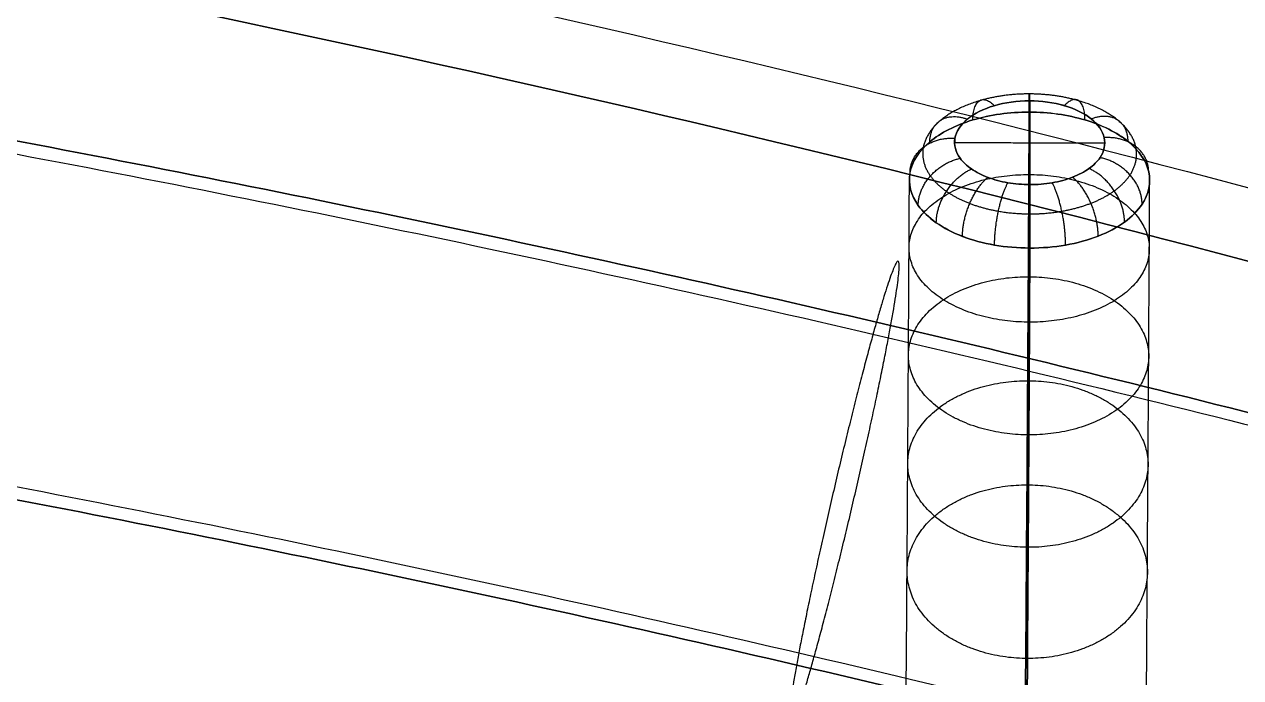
# Model space of a CAD drawing. Header units: millimetres. Extents: x -153 to 394, y -76 to 487.
# Drawn here: x 182.87 to 203.13, y 460.52 to 471.39 of the extents above; entities that cross this region are included whole.
import ezdxf

# ---------------------------------------------------------------- set-up
doc = ezdxf.new("R2010")
doc.units = ezdxf.units.MM
doc.layers.add('Livello 01', color=7, linetype='Continuous', true_color=0x000000)

msp = doc.modelspace()

# ---------------------------------------------------------------- linework, layer by layer
at = {"layer": 'Livello 01'}
for points, knots in [([(-1.013, 463.529, 777.015), (8.63, 467.283, 777.948), (28.249, 473.92, 779.46), (58.485, 481.166, 780.844), (89.216, 485.585, 781.525), (120.223, 487.089, 781.694), (151.23, 485.585, 781.525), (181.961, 481.166, 780.844), (212.196, 473.921, 779.46), (231.816, 467.283, 777.948), (241.459, 463.529, 777.015)], [0, 0, 0, 0, 30.905522, 61.678103, 92.359919, 122.993317, 153.626714, 184.30853, 215.081111, 245.986634, 245.986634, 245.986634, 245.986634]), ([(241.459, 463.529, 777.015), (231.816, 467.283, 777.948), (212.196, 473.921, 779.46), (181.961, 481.166, 780.844), (151.23, 485.585, 781.525), (120.223, 487.089, 781.694), (89.216, 485.585, 781.525), (58.485, 481.166, 780.844), (28.249, 473.92, 779.46), (8.63, 467.283, 777.948), (-1.013, 463.529, 777.015)], [-245.986634, -245.986634, -245.986634, -245.986634, -215.081111, -184.30853, -153.626714, -122.993317, -92.359919, -61.678103, -30.905522, 0, 0, 0, 0]), ([(-1.187, 462.248, 783.967), (8.498, 466.018, 784.904), (28.189, 472.68, 786.421), (58.491, 479.94, 787.808), (89.247, 484.362, 788.49), (120.222, 485.864, 788.658), (151.199, 484.362, 788.49), (181.955, 479.94, 787.808), (212.257, 472.68, 786.421), (231.948, 466.019, 784.904), (241.633, 462.248, 783.967)], [0, 0, 0, 0, 30.905522, 61.678103, 92.359919, 122.993317, 153.626714, 184.30853, 215.081111, 245.986634, 245.986634, 245.986634, 245.986634]), ([(1.614, 457.061, 775.89), (11.051, 460.735, 776.803), (30.251, 467.231, 778.282), (59.837, 474.32, 779.637), (89.901, 478.644, 780.303), (120.224, 480.114, 780.468), (150.545, 478.644, 780.303), (180.61, 474.32, 779.637), (210.195, 467.231, 778.282), (229.395, 460.735, 776.803), (238.832, 457.061, 775.89)], [0, 0, 0, 0, 30.905522, 61.678103, 92.359919, 122.993317, 153.626714, 184.30853, 215.081111, 245.986634, 245.986634, 245.986634, 245.986634]), ([(239.007, 455.781, 782.842), (229.527, 459.471, 783.759), (210.255, 465.99, 785.243), (180.604, 473.094, 786.601), (150.514, 477.42, 787.267), (120.223, 478.888, 787.432), (89.932, 477.42, 787.267), (59.842, 473.095, 786.601), (30.191, 465.99, 785.243), (10.919, 459.471, 783.759), (1.44, 455.781, 782.842)], [-245.986634, -245.986634, -245.986634, -245.986634, -215.081111, -184.30853, -153.626714, -122.993317, -92.359919, -61.678103, -30.905522, 0, 0, 0, 0]), ([(1.44, 455.781, 782.842), (10.919, 459.471, 783.759), (30.191, 465.99, 785.243), (59.842, 473.095, 786.601), (89.932, 477.42, 787.267), (120.223, 478.888, 787.432), (150.514, 477.42, 787.267), (180.604, 473.094, 786.601), (210.255, 465.99, 785.243), (229.527, 459.471, 783.759), (239.007, 455.781, 782.842)], [0, 0, 0, 0, 30.905522, 61.678103, 92.359919, 122.993317, 153.626714, 184.30853, 215.081111, 245.986634, 245.986634, 245.986634, 245.986634]), ([(241.553, 452.871, 783.913), (231.894, 456.536, 784.845), (217.149, 461.395, 785.977), (197.089, 466.546, 787.045), (184.434, 469.197, 787.546), (174.246, 470.973, 787.859), (166.582, 472.131, 788.053), (158.892, 473.114, 788.209), (148.614, 474.188, 788.371), (138.302, 474.907, 788.468), (129.265, 475.22, 788.507), (124.096, 475.308, 788.517), (120.227, 475.327, 788.52), (116.348, 475.308, 788.517), (111.181, 475.22, 788.507), (102.143, 474.907, 788.468), (89.251, 474.008, 788.346), (73.85, 472.218, 788.072), (53.428, 468.895, 787.504), (28.201, 463.011, 786.354), (8.552, 456.536, 784.845), (-1.108, 452.871, 783.913)], [-246.761261, -246.761261, -246.761261, -246.761261, -215.803164, -200.372041, -184.940919, -177.241543, -169.542167, -161.842792, -154.143416, -138.762023, -131.071327, -127.225979, -123.38063, -119.535282, -115.689934, -107.999238, -92.617845, -77.219094, -61.820342, -30.958097, 0, 0, 0, 0]), ([(-1.108, 452.871, 783.913), (8.552, 456.536, 784.845), (28.201, 463.011, 786.354), (53.428, 468.895, 787.504), (73.85, 472.218, 788.072), (89.251, 474.008, 788.346), (102.143, 474.907, 788.468), (111.181, 475.22, 788.507), (116.348, 475.308, 788.517), (120.227, 475.327, 788.52), (124.096, 475.308, 788.517), (129.265, 475.22, 788.507), (138.302, 474.907, 788.468), (148.614, 474.188, 788.371), (158.892, 473.114, 788.209), (166.582, 472.131, 788.053), (174.246, 470.973, 787.859), (184.434, 469.197, 787.546), (197.089, 466.546, 787.045), (217.149, 461.395, 785.977), (231.894, 456.536, 784.845), (241.553, 452.871, 783.913)], [0, 0, 0, 0, 30.958097, 61.820342, 77.219094, 92.617845, 107.999238, 115.689934, 119.535282, 123.38063, 127.225979, 131.071327, 138.762023, 154.143416, 161.842792, 169.542167, 177.241543, 184.940919, 200.372041, 215.803164, 246.761261, 246.761261, 246.761261, 246.761261]), ([(-1.528, 452.546, 789.545), (8.188, 456.232, 790.482), (27.939, 462.741, 791.999), (53.269, 468.648, 793.153), (73.756, 471.981, 793.723), (89.197, 473.776, 793.998), (102.116, 474.677, 794.12), (111.169, 474.99, 794.159), (116.343, 475.078, 794.17), (120.226, 475.096, 794.172), (124.101, 475.078, 794.17), (129.277, 474.99, 794.159), (138.329, 474.677, 794.12), (148.663, 473.956, 794.022), (158.966, 472.879, 793.861), (166.677, 471.893, 793.704), (174.364, 470.732, 793.51), (184.586, 468.95, 793.195), (197.289, 466.289, 792.692), (217.437, 461.116, 791.62), (232.258, 456.232, 790.482), (241.974, 452.546, 789.545)], [0, 0, 0, 0, 30.958097, 61.820342, 77.219094, 92.617845, 107.999238, 115.689934, 119.535282, 123.38063, 127.225979, 131.071327, 138.762023, 154.143416, 161.842792, 169.542167, 177.241543, 184.940919, 200.372041, 215.803164, 246.761261, 246.761261, 246.761261, 246.761261]), ([(199.609, 470.118, 788.535), (199.405, 470.118, 788.535), (199.202, 470.09, 788.579), (199.023, 470.037, 788.659), (198.843, 469.984, 788.739), (198.688, 469.906, 788.856), (198.461, 469.719, 789.137), (198.39, 469.609, 789.301), (198.369, 469.496, 789.469), (198.348, 469.383, 789.638), (198.378, 469.268, 789.81), (198.454, 469.162, 789.966), (198.501, 469.098, 790.061), (198.565, 469.038, 790.15), (198.642, 468.984, 790.23), (198.72, 468.931, 790.309), (198.813, 468.884, 790.379), (198.915, 468.845, 790.436), (199.018, 468.806, 790.493), (199.131, 468.776, 790.538), (199.249, 468.755, 790.567), (199.367, 468.735, 790.597), (199.491, 468.724, 790.612), (199.614, 468.724, 790.611)], [0.000028, 0.000028, 0.000028, 0.000028, 0.612272, 0.612272, 0.612272, 1.224485, 1.224485, 1.836707, 1.836707, 1.836707, 2.448876, 2.448876, 2.448876, 2.818194, 2.818194, 2.818194, 3.187422, 3.187422, 3.187422, 3.556737, 3.556737, 3.556737, 3.925996, 3.925996, 3.925996, 3.925996]), ([(199.614, 468.724, 790.611), (199.491, 468.724, 790.612), (199.243, 468.746, 790.582), (198.905, 468.836, 790.449), (198.628, 468.978, 790.24), (198.396, 469.197, 789.914), (198.318, 469.499, 789.465), (198.532, 469.828, 788.973), (198.999, 470.062, 788.622), (199.405, 470.118, 788.535), (199.609, 470.118, 788.535)], [-3.925996, -3.925996, -3.925996, -3.925996, -3.555278, -3.184559, -2.813841, -2.443123, -1.832349, -1.221575, -0.610801, -0.000028, -0.000028, -0.000028, -0.000028]), ([(199.609, 470.118, 788.535), (199.81, 470.118, 788.534), (200.212, 470.062, 788.614), (200.679, 469.832, 788.954), (200.902, 469.508, 789.435), (200.839, 469.207, 789.884), (200.615, 468.984, 790.217), (200.337, 468.838, 790.437), (199.993, 468.745, 790.578), (199.74, 468.724, 790.611), (199.614, 468.724, 790.611)], [-7.855234, -7.855234, -7.855234, -7.855234, -7.251943, -6.648652, -6.045361, -5.44207, -5.063052, -4.684033, -4.305015, -3.925996, -3.925996, -3.925996, -3.925996]), ([(199.614, 468.724, 790.611), (199.74, 468.724, 790.611), (199.867, 468.734, 790.594), (200.108, 468.776, 790.531), (200.223, 468.807, 790.484), (200.43, 468.887, 790.364), (200.523, 468.936, 790.29), (200.6, 468.991, 790.207), (200.677, 469.046, 790.124), (200.74, 469.108, 790.032), (200.784, 469.174, 789.933), (200.854, 469.279, 789.777), (200.878, 469.394, 789.606), (200.853, 469.505, 789.44), (200.827, 469.616, 789.275), (200.753, 469.724, 789.114), (200.638, 469.816, 788.978), (200.523, 469.909, 788.841), (200.368, 469.985, 788.728), (200.19, 470.038, 788.651), (200.011, 470.09, 788.574), (199.81, 470.118, 788.534), (199.609, 470.118, 788.535)], [3.925996, 3.925996, 3.925996, 3.925996, 4.303659, 4.303659, 4.681306, 4.681306, 5.05894, 5.05894, 5.05894, 5.436632, 5.436632, 5.436632, 6.04124, 6.04124, 6.04124, 6.645924, 6.645924, 6.645924, 7.250536, 7.250536, 7.250536, 7.855234, 7.855234, 7.855234, 7.855234]), ([(199.612, 467.668, 790.805), (199.415, 467.668, 790.806), (199.217, 467.685, 790.782), (199.028, 467.718, 790.735), (198.839, 467.751, 790.688), (198.658, 467.8, 790.617), (198.494, 467.863, 790.527), (198.33, 467.926, 790.436), (198.182, 468.003, 790.325), (198.058, 468.09, 790.199), (197.933, 468.177, 790.073), (197.831, 468.274, 789.931), (197.757, 468.378, 789.78), (197.634, 468.549, 789.531), (197.587, 468.737, 789.258), (197.62, 468.92, 788.991), (197.653, 469.103, 788.723), (197.767, 469.282, 788.463), (197.949, 469.434, 788.24), (198.13, 469.587, 788.016), (198.379, 469.713, 787.83), (198.666, 469.8, 787.703), (198.953, 469.886, 787.576), (199.279, 469.931, 787.507), (199.604, 469.931, 787.506)], [-3.925996, -3.925996, -3.925996, -3.925996, -3.556699, -3.556699, -3.556699, -3.187358, -3.187358, -3.187358, -2.818124, -2.818124, -2.818124, -2.448822, -2.448822, -2.448822, -1.83671, -1.83671, -1.83671, -1.22454, -1.22454, -1.22454, -0.612325, -0.612325, -0.612325, -0.000028, -0.000028, -0.000028, -0.000028]), ([(199.604, 469.931, 787.506), (199.279, 469.931, 787.507), (198.628, 469.84, 787.644), (197.881, 469.46, 788.202), (197.539, 468.925, 788.984), (197.663, 468.435, 789.698), (198.035, 468.079, 790.214), (198.477, 467.849, 790.547), (199.019, 467.702, 790.758), (199.415, 467.668, 790.806), (199.612, 467.668, 790.805)], [0.000028, 0.000028, 0.000028, 0.000028, 0.610801, 1.221575, 1.832349, 2.443123, 2.813841, 3.184559, 3.555278, 3.925996, 3.925996, 3.925996, 3.925996]), ([(199.517, 457.299, 774.208), (199.526, 458.271, 775.572), (199.534, 459.295, 776.904), (199.543, 460.363, 778.199), (199.552, 461.44, 779.506), (199.56, 462.562, 780.775), (199.568, 463.727, 781.993), (199.572, 464.295, 782.586), (199.576, 464.872, 783.167), (199.579, 465.46, 783.733), (199.583, 466.027, 784.279), (199.587, 466.604, 784.81), (199.59, 467.191, 785.324), (199.593, 467.749, 785.811), (199.596, 468.315, 786.282), (199.599, 468.892, 786.731), (199.601, 469.235, 786.998), (199.603, 469.581, 787.257), (199.604, 469.931, 787.506)], [-18.418415, -18.418415, -18.418415, -18.418415, -13.385043, -13.385043, -13.385043, -8.311392, -8.311392, -8.311392, -5.855553, -5.855553, -5.855553, -3.504459, -3.504459, -3.504459, -1.296561, -1.296561, -1.296561, 0, 0, 0, 0]), ([(199.604, 469.931, 787.506), (199.603, 469.581, 787.257), (199.601, 469.235, 786.998), (199.599, 468.892, 786.731), (199.596, 468.315, 786.282), (199.593, 467.749, 785.811), (199.59, 467.191, 785.324), (199.587, 466.604, 784.81), (199.583, 466.027, 784.279), (199.579, 465.46, 783.733), (199.576, 464.872, 783.167), (199.572, 464.295, 782.586), (199.568, 463.727, 781.993), (199.56, 462.562, 780.775), (199.552, 461.44, 779.506), (199.543, 460.363, 778.199), (199.534, 459.295, 776.904), (199.526, 458.271, 775.572), (199.517, 457.299, 774.208)], [0, 0, 0, 0, 1.296561, 1.296561, 1.296561, 3.504459, 3.504459, 3.504459, 5.855553, 5.855553, 5.855553, 8.311392, 8.311392, 8.311392, 13.385043, 13.385043, 13.385043, 18.418415, 18.418415, 18.418415, 18.418415]), ([(199.612, 467.668, 790.805), (199.815, 467.667, 790.804), (200.219, 467.701, 790.752), (200.769, 467.852, 790.528), (201.214, 468.089, 790.179), (201.572, 468.451, 789.649), (201.673, 468.94, 788.936), (201.316, 469.466, 788.172), (200.57, 469.839, 787.632), (199.926, 469.93, 787.504), (199.604, 469.931, 787.506)], [3.925996, 3.925996, 3.925996, 3.925996, 4.305015, 4.684033, 5.063052, 5.44207, 6.045361, 6.648652, 7.251943, 7.855234, 7.855234, 7.855234, 7.855234]), ([(199.604, 469.931, 787.506), (199.926, 469.93, 787.504), (200.248, 469.885, 787.568), (200.533, 469.8, 787.69), (200.818, 469.715, 787.812), (201.067, 469.59, 787.992), (201.251, 469.44, 788.209), (201.435, 469.29, 788.426), (201.554, 469.115, 788.681), (201.594, 468.934, 788.944), (201.634, 468.754, 789.207), (201.596, 468.568, 789.478), (201.484, 468.398, 789.727), (201.413, 468.291, 789.884), (201.314, 468.19, 790.031), (201.19, 468.1, 790.163), (201.066, 468.01, 790.295), (200.918, 467.931, 790.411), (200.752, 467.866, 790.507), (200.586, 467.802, 790.603), (200.402, 467.751, 790.677), (200.209, 467.718, 790.728), (200.017, 467.684, 790.778), (199.816, 467.667, 790.804), (199.615, 467.668, 790.805)], [-7.855234, -7.855234, -7.855234, -7.855234, -7.250482, -7.250482, -7.250482, -6.645867, -6.645867, -6.645867, -6.041232, -6.041232, -6.041232, -5.436682, -5.436682, -5.436682, -5.059006, -5.059006, -5.059006, -4.681366, -4.681366, -4.681366, -4.303692, -4.303692, -4.303692, -3.927633, -3.927633, -3.927633, -3.927633]), ([(0.911, 447.589, 783.758), (10.415, 451.194, 784.675), (29.744, 457.564, 786.16), (54.555, 463.351, 787.291), (74.637, 466.619, 787.849), (89.778, 468.379, 788.119), (102.451, 469.262, 788.238), (111.334, 469.57, 788.277), (116.412, 469.656, 788.287), (120.22, 469.674, 788.29), (124.035, 469.656, 788.287), (129.112, 469.57, 788.277), (137.995, 469.262, 788.238), (148.131, 468.556, 788.143), (158.236, 467.499, 787.984), (165.797, 466.533, 787.831), (173.332, 465.395, 787.64), (183.35, 463.648, 787.332), (195.796, 461.041, 786.839), (215.527, 455.974, 785.789), (230.031, 451.194, 784.675), (239.535, 447.589, 783.758)], [0, 0, 0, 0, 30.958097, 61.820342, 77.219094, 92.617845, 107.999238, 115.689934, 119.535282, 123.38063, 127.225979, 131.071327, 138.762023, 154.143416, 161.842792, 169.542167, 177.241543, 184.940919, 200.372041, 215.803164, 246.761261, 246.761261, 246.761261, 246.761261]), ([(0.491, 447.264, 789.39), (10.05, 450.89, 790.313), (29.482, 457.294, 791.805), (54.396, 463.103, 792.94), (74.542, 466.382, 793.501), (89.724, 468.146, 793.771), (102.423, 469.032, 793.89), (111.321, 469.339, 793.929), (116.407, 469.426, 793.939), (120.22, 469.444, 793.942), (124.041, 469.426, 793.939), (129.124, 469.339, 793.929), (138.022, 469.032, 793.89), (148.18, 468.323, 793.795), (158.31, 467.264, 793.636), (165.892, 466.295, 793.482), (173.451, 465.154, 793.291), (183.503, 463.401, 792.981), (195.997, 460.784, 792.487), (215.814, 455.695, 791.432), (230.396, 450.89, 790.313), (239.955, 447.264, 789.39)], [0, 0, 0, 0, 30.958097, 61.820342, 77.219094, 92.617845, 107.999238, 115.689934, 119.535282, 123.38063, 127.225979, 131.071327, 138.762023, 154.143416, 161.842792, 169.542167, 177.241543, 184.940919, 200.372041, 215.803164, 246.761261, 246.761261, 246.761261, 246.761261]), ([(239.955, 447.264, 789.39), (230.396, 450.89, 790.313), (215.814, 455.695, 791.432), (195.997, 460.784, 792.487), (183.503, 463.401, 792.981), (173.451, 465.154, 793.291), (165.892, 466.295, 793.482), (158.31, 467.264, 793.636), (148.18, 468.323, 793.795), (138.022, 469.032, 793.89), (129.124, 469.339, 793.929), (124.041, 469.426, 793.939), (120.22, 469.444, 793.942), (116.407, 469.426, 793.939), (111.321, 469.339, 793.929), (102.423, 469.032, 793.89), (89.724, 468.146, 793.771), (74.542, 466.382, 793.501), (54.396, 463.103, 792.94), (29.482, 457.294, 791.805), (10.05, 450.89, 790.313), (0.491, 447.264, 789.39)], [-246.761261, -246.761261, -246.761261, -246.761261, -215.803164, -200.372041, -184.940919, -177.241543, -169.542167, -161.842792, -154.143416, -138.762023, -131.071327, -127.225979, -123.38063, -119.535282, -115.689934, -107.999238, -92.617845, -77.219094, -61.820342, -30.958097, 0, 0, 0, 0]), ([(197.519, 455.674, 775.378), (197.528, 456.675, 776.783), (197.546, 458.787, 779.531), (197.567, 461.644, 782.762), (197.583, 464.042, 785.175), (197.594, 465.834, 786.826), (197.603, 467.419, 788.144), (197.608, 468.417, 788.89), (197.61, 468.801, 789.164)], [0, 0, 0, 0, 5.174528, 10.394016, 12.932898, 15.379121, 17.700345, 19.116483, 19.116483, 19.116483, 19.116483]), ([(201.519, 455.665, 775.358), (201.528, 456.666, 776.763), (201.546, 458.779, 779.511), (201.567, 461.636, 782.743), (201.583, 464.035, 785.157), (201.594, 465.826, 786.808), (201.603, 467.412, 788.126), (201.608, 468.41, 788.873), (201.61, 468.795, 789.146)], [0, 0, 0, 0, 5.174528, 10.394016, 12.932898, 15.379121, 17.700345, 19.116668, 19.116668, 19.116668, 19.116668]), ([(199.615, 467.668, 790.805), (199.613, 467.247, 790.507), (199.611, 466.836, 790.2), (199.609, 466.434, 789.887), (199.606, 465.79, 789.385), (199.602, 465.166, 788.866), (199.599, 464.558, 788.335), (199.595, 463.918, 787.775), (199.591, 463.295, 787.201), (199.587, 462.687, 786.616), (199.583, 462.055, 786.008), (199.579, 461.44, 785.388), (199.575, 460.837, 784.758), (199.567, 459.597, 783.462), (199.558, 458.413, 782.123), (199.549, 457.277, 780.744), (199.54, 456.15, 779.378), (199.53, 455.07, 777.973), (199.521, 454.04, 776.527)], [-19.822716, -19.822716, -19.822716, -19.822716, -18.284828, -18.284828, -18.284828, -15.849685, -15.849685, -15.849685, -13.307809, -13.307809, -13.307809, -10.685479, -10.685479, -10.685479, -5.317826, -5.317826, -5.317826, 0, 0, 0, 0]), ([(199.521, 454.04, 776.527), (199.53, 455.07, 777.973), (199.54, 456.15, 779.378), (199.549, 457.277, 780.744), (199.558, 458.413, 782.123), (199.567, 459.597, 783.462), (199.575, 460.837, 784.758), (199.579, 461.44, 785.388), (199.583, 462.055, 786.008), (199.587, 462.687, 786.616), (199.591, 463.295, 787.201), (199.595, 463.918, 787.775), (199.599, 464.558, 788.335), (199.602, 465.166, 788.866), (199.606, 465.79, 789.385), (199.609, 466.434, 789.887), (199.611, 466.836, 790.2), (199.613, 467.247, 790.507), (199.615, 467.668, 790.805)], [0, 0, 0, 0, 5.317826, 5.317826, 5.317826, 10.685479, 10.685479, 10.685479, 13.307809, 13.307809, 13.307809, 15.849685, 15.849685, 15.849685, 18.284828, 18.284828, 18.284828, 19.822716, 19.822716, 19.822716, 19.822716])]:
    msp.add_open_spline(points, degree=3, knots=knots, dxfattribs=at)
for points, weights, degree, knots in [([(199.607, 470.233, 787.982), (199.318, 470.234, 787.983), (198.741, 470.154, 788.105), (198.077, 469.821, 788.601), (197.769, 469.35, 789.298), (197.877, 468.918, 789.936), (198.206, 468.603, 790.4), (198.6, 468.398, 790.699), (199.084, 468.268, 790.889), (199.437, 468.237, 790.932), (199.614, 468.237, 790.931)], [0.858483061382, 0.858486666439, 0.858072629418, 0.856379286973, 0.854072434019, 0.852038092348, 0.850600438059, 0.84968593976, 0.849108523188, 0.848974683333, 0.848972904452], 3, [0.000028, 0.000028, 0.000028, 0.000028, 0.610801, 1.221575, 1.832349, 2.443123, 2.813841, 3.184559, 3.555278, 3.925996, 3.925996, 3.925996, 3.925996]), ([(199.614, 468.237, 790.931), (199.795, 468.236, 790.93), (200.156, 468.267, 790.883), (200.647, 468.401, 790.682), (201.043, 468.611, 790.368), (201.361, 468.932, 789.893), (201.447, 469.363, 789.255), (201.127, 469.826, 788.574), (200.463, 470.153, 788.095), (199.892, 470.233, 787.981), (199.607, 470.233, 787.982)], [0.848972904452, 0.848971085743, 0.849103629536, 0.849696795017, 0.850640766623, 0.852103118785, 0.854133971749, 0.856404516741, 0.858069356238, 0.858482025049, 0.858483061382], 3, [3.925996, 3.925996, 3.925996, 3.925996, 4.305015, 4.684033, 5.063052, 5.44207, 6.045361, 6.648652, 7.251943, 7.855234, 7.855234, 7.855234, 7.855234]), ([(199.609, 466.434, 789.887), (197.609, 466.438, 789.896), (197.604, 467.666, 788.318), (197.599, 468.895, 786.74), (199.599, 468.892, 786.731)], [0.999999999975, 0.707106781199, 1, 0.707106781187, 1], 2, [6.283185, 6.283185, 6.283185, 9.424778, 9.424778, 12.566371, 12.566371, 12.566371]), ([(199.599, 468.892, 786.731), (201.599, 468.888, 786.722), (201.604, 467.66, 788.3), (201.609, 466.431, 789.878), (199.609, 466.434, 789.887)], [1, 0.707106781187, 1, 0.707106781174, 1.00000000003], 2, [0, 0, 0, 3.141593, 3.141593, 6.283185, 6.283185, 6.283185]), ([(195.97, 460.673, 792.454), (196.717, 463.295, 795.38), (197.262, 466.176, 792.659), (197.807, 469.057, 789.938), (197.06, 466.434, 787.012)], [1, 0.707106781187, 1, 0.707106781187, 1], 2, [0, 0, 0, 6.283185, 6.283185, 12.566371, 12.566371, 12.566371]), ([(199.599, 464.558, 788.335), (197.599, 464.562, 788.344), (197.594, 465.878, 786.838), (197.59, 467.195, 785.333), (199.59, 467.191, 785.324)], [0.999999999978, 0.707106781197, 1, 0.707106781187, 1], 2, [6.283185, 6.283185, 6.283185, 9.424778, 9.424778, 12.566371, 12.566371, 12.566371]), ([(199.59, 467.191, 785.324), (201.59, 467.188, 785.315), (201.594, 465.871, 786.82), (201.599, 464.555, 788.326), (199.599, 464.558, 788.335)], [1, 0.707106781187, 1, 0.707106781176, 1.00000000002], 2, [0, 0, 0, 3.141593, 3.141593, 6.283185, 6.283185, 6.283185]), ([(197.06, 466.434, 787.012), (196.314, 463.811, 784.086), (195.769, 460.93, 786.807), (195.224, 458.05, 789.528), (195.97, 460.673, 792.454)], [1, 0.707106781187, 1, 0.707106781187, 1], 2, [12.566371, 12.566371, 12.566371, 18.849556, 18.849556, 25.132741, 25.132741, 25.132741]), ([(199.587, 462.687, 786.616), (197.587, 462.691, 786.625), (197.583, 464.077, 785.184), (197.579, 465.464, 783.742), (199.579, 465.46, 783.733)], [0.999999999982, 0.707106781196, 1, 0.707106781187, 1], 2, [6.283185, 6.283185, 6.283185, 9.424778, 9.424778, 12.566371, 12.566371, 12.566371]), ([(199.579, 465.46, 783.733), (201.579, 465.456, 783.724), (201.583, 464.07, 785.165), (201.587, 462.683, 786.607), (199.587, 462.687, 786.616)], [1, 0.707106781187, 1, 0.707106781177, 1.00000000002], 2, [0, 0, 0, 3.141593, 3.141593, 6.283185, 6.283185, 6.283185]), ([(199.575, 460.837, 784.758), (197.575, 460.841, 784.767), (197.572, 462.286, 783.385), (197.568, 463.731, 782.003), (199.568, 463.727, 781.993)], [0.999999999985, 0.707106781194, 1, 0.707106781187, 1], 2, [6.283185, 6.283185, 6.283185, 9.424778, 9.424778, 12.566371, 12.566371, 12.566371]), ([(199.568, 463.727, 781.993), (201.568, 463.724, 781.984), (201.572, 462.278, 783.366), (201.575, 460.833, 784.749), (199.575, 460.837, 784.758)], [1, 0.707106781187, 1, 0.707106781179, 1.00000000001], 2, [0, 0, 0, 3.141593, 3.141593, 6.283185, 6.283185, 6.283185])]:
    msp.add_rational_spline(points, weights, degree=degree, knots=knots, dxfattribs=at)
for points, weights in [([(199.604, 469.931, 787.506), (199.607, 470.524, 787.929), (199.609, 470.118, 788.535)], [1, 0.716966122763, 1]), ([(199.609, 470.118, 788.535), (199.607, 470.524, 787.929), (199.604, 469.931, 787.506)], [1, 0.716966122763, 1]), ([(198.666, 469.8, 787.703), (198.677, 470.398, 788.124), (199.023, 470.037, 788.659)], [1, 0.715787829865, 1]), ([(200.533, 469.8, 787.69), (200.528, 470.398, 788.111), (200.19, 470.038, 788.651)], [1, 0.715790100383, 1]), ([(197.949, 469.434, 788.24), (197.961, 470.044, 788.656), (198.574, 469.813, 788.997)], [1, 0.712554070444, 1]), ([(201.251, 469.44, 788.209), (201.244, 470.05, 788.626), (200.638, 469.816, 788.978)], [1, 0.712607131651, 1]), ([(197.62, 468.92, 788.991), (197.625, 469.541, 789.407), (198.369, 469.496, 789.469)], [1, 0.708133470392, 1]), ([(201.594, 468.934, 788.944), (201.594, 469.555, 789.361), (200.853, 469.505, 789.44)], [1, 0.708252090698, 1]), ([(197.757, 468.378, 789.78), (197.753, 469.005, 790.205), (198.454, 469.162, 789.966)], [1, 0.703625793061, 1]), ([(201.484, 468.398, 789.727), (201.493, 469.025, 790.151), (200.784, 469.174, 789.933)], [1, 0.703784833348, 1]), ([(198.058, 468.09, 790.199), (198.051, 468.718, 790.63), (198.642, 468.984, 790.23)], [1, 0.701290186762, 1]), ([(198.494, 467.863, 790.527), (198.488, 468.492, 790.965), (198.915, 468.845, 790.436)], [1, 0.699484240096, 1]), ([(200.752, 467.866, 790.507), (200.764, 468.495, 790.945), (200.326, 468.847, 790.424)], [1, 0.699510525409, 1]), ([(201.19, 468.1, 790.163), (201.202, 468.729, 790.594), (200.6, 468.991, 790.207)], [1, 0.70137402152, 1]), ([(199.028, 467.718, 790.735), (199.025, 468.346, 791.178), (199.249, 468.755, 790.567)], [1, 0.69834259864, 1]), ([(199.614, 468.724, 790.611), (199.615, 468.295, 791.25), (199.612, 467.668, 790.805)], [1, 0.697945808903, 1]), ([(199.612, 467.668, 790.805), (199.615, 468.295, 791.25), (199.614, 468.724, 790.611)], [1, 0.697945808903, 1]), ([(200.209, 467.718, 790.728), (200.218, 468.346, 791.171), (199.987, 468.755, 790.563)], [1, 0.698338709002, 1]), ([(199.615, 467.668, 790.805), (199.614, 467.668, 790.805), (199.612, 467.668, 790.805)], [1, 0.999999782638, 1])]:
    msp.add_rational_spline(points, weights, degree=2, dxfattribs=at)
for points in [[(199.613, 470.118, 788.535), (199.613, 469.421, 789.573), (199.613, 468.724, 790.611)], [(198.362, 469.425, 789.575), (199.612, 469.421, 789.573), (200.862, 469.417, 789.57)]]:
    msp.add_open_spline(points, degree=2, dxfattribs=at)

doc.saveas('drawing.dxf')
